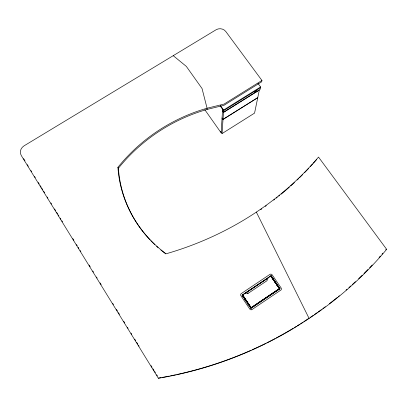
<?xml version="1.0" encoding="UTF-8"?>
<svg xmlns="http://www.w3.org/2000/svg" width="407" height="407" viewBox="0 0 407 407"><rect width="100%" height="100%" fill="white"/><g stroke="black" fill="none" stroke-linecap="round" stroke-linejoin="round"><path stroke-width="0.61" d="M222.609 109.346L221.143 132.88L204.807 109.712M222.507 111.025L223.479 112.393L259.34 89.993L254.563 113.11L222.059 133.567L223.636 110.027L220.34 105.408M257.967 83.389L260.597 86.961L260.068 89.474L223.484 112.327L222.507 110.958M261.95 80.474L224.043 104.085L207.071 108.226A184.249 180.393 44.8 0 0 117.923 167.313A123 117.323 6.7 0 0 166.061 253.8A293.04 258.959 -12.1 0 0 318.518 157.077L386.65 249.343A351.506 317.836 -12.1 0 1 309.091 318.437A351.75 318.111 -12.4 0 1 158.389 378.276L21.296 155.55A7.499 6.888 -28.3 0 1 24.094 145.818L216.051 29.787A7.061 6.415 0.1 0 1 225.829 31.553L261.95 80.474L261.676 81.802L223.962 105.301L207.082 109.422A183.216 179.395 44.9 0 0 118.412 168.218A122.344 116.738 6.7 0 0 150.02 239.835M255.108 91.809C256.807 90.227 256.262 91.941 255.362 91.845M242.007 295.497L271.194 275.834L270.843 276.175M251.236 307.794L242.608 294.983L250.982 307.773L250.493 307.56L242.526 295.044M242.475 295.09L242.567 295.457M255.296 91.733L256.232 91.204L255.413 91.977M268.076 277.92L266.936 280.749L248.458 293.137M250.936 308.318L242.089 295.08L271.087 275.646L280.031 288.695L250.798 308.409M271.077 275.661L280.016 288.705L279.609 288.975L270.828 276.078L279.563 288.502L250.773 307.916M158.389 378.276L158.684 378.032A349.939 316.666 -12.4 0 0 161.182 377.599M279.4 288.726L251.18 307.799L279.563 288.502M250.366 307.051L249.898 306.349M278.734 287.423L278.846 287.856L278.658 287.474M250.493 307.56L250.849 307.865L242.414 295.126M250.854 308.318L279.288 289.143M251.831 309.671L280.942 290.028A1.628 1.582 48.6 0 0 281.13 287.953L272.202 274.903A1.735 1.694 43.9 0 0 270.121 274.262L241.132 293.671A1.745 1.714 57.8 0 0 240.949 295.843L249.806 309.081A1.643 1.608 61.5 0 0 251.831 309.671L251.841 309.666M245.68 293.035L267.699 278.281M270.96 276.002L279.487 288.553M257.763 97.619L223.011 119.383L222.064 118.055M257.748 97.695L223.005 119.449L222.064 118.122M223.636 110.027L260.597 86.961M260.434 87.724L223.591 110.724L220.304 106.115M385.658 249.827L386.65 249.343M245.39 293.126L248.463 293.132M308.511 318.518L309.091 318.437L256.359 212.103M247.298 293.355L247.904 293.361M173.224 55.673L186.33 66.402L202.04 88.523L207.071 108.226L207.082 109.422M278.556 287.546L278.917 287.805M249.842 306.385L250.31 307.087M220.619 131.502L222.059 133.567M242.603 294.994L251.099 307.697M242.353 296.016L243.396 297.573M244.093 298.611L245.828 301.211M247.563 303.81L248.26 304.848M271.113 276.328L273.524 279.975M274.216 281.018L275.941 283.623M276.628 284.666L278.006 286.752M271.383 276.897L273.107 279.502M274.14 281.069L275.519 283.15M276.551 284.717L277.243 285.76M242.989 295.93L246.779 301.719M23.621 158.674L24.954 160.836M27.284 164.616L28.281 166.239M30.942 170.564L31.609 171.642M34.6 176.506L35.267 177.584M38.258 182.448L39.26 184.071M40.257 185.689L41.255 187.312M41.921 188.39L42.582 189.474M43.585 191.092L44.582 192.715M47.243 197.034L47.909 198.117M50.9 202.976L51.567 204.06M54.558 208.923L55.561 210.541M56.558 212.164L57.555 213.782M58.221 214.865L58.883 215.944M60.216 218.106L60.882 219.185M61.879 220.808L62.546 221.886M72.858 238.639L73.855 240.257M76.516 244.582L77.182 245.66M78.18 247.283L78.846 248.362M80.174 250.524L80.84 251.602M89.158 265.11L90.156 266.733M92.816 271.052L93.483 272.135M96.474 276.999L97.141 278.078M100.132 282.941L101.134 284.559M112.775 303.469L113.441 304.553M116.433 309.417L117.435 311.034M118.432 312.657L119.429 314.275M123.753 321.301L124.751 322.924M127.411 327.243L128.078 328.327M131.069 333.185L131.736 334.269M134.732 339.128L135.729 340.751M136.727 342.373L137.724 343.991M138.39 345.075L139.057 346.154M151.033 365.603L152.03 367.226M153.027 368.844L154.024 370.467M154.691 371.545L155.357 372.629M156.685 374.791L157.351 375.87M117.923 167.313L118.412 168.218M165.791 253.887A122.344 116.738 6.7 0 1 160.882 250.02M158.038 247.593A122.344 116.738 6.7 0 1 156.649 246.347M154.833 244.658A122.344 116.738 6.7 0 1 150.875 240.73M316.697 159.473A291.565 257.85 -12.1 0 1 313.359 163.273M312.515 164.214A291.565 257.85 -12.1 0 1 310.373 166.56M308.643 168.422A291.565 257.85 -12.1 0 1 304.675 172.563M302.482 174.786A291.565 257.85 -12.1 0 1 299.389 177.844M298.494 178.709A291.565 257.85 -12.1 0 1 297.146 180.006M294.414 182.575A291.565 257.85 -12.1 0 1 290.715 185.953M289.311 187.205A291.565 257.85 -12.1 0 1 281.171 194.164M279.706 195.37A291.565 257.85 -12.1 0 1 278.719 196.169M277.238 197.359A291.565 257.85 -12.1 0 1 276.246 198.148M274.745 199.323A291.565 257.85 -12.1 0 1 273.743 200.102M266.31 205.677A291.565 257.85 -12.1 0 1 265.303 206.405M261.757 208.923A291.565 257.85 -12.1 0 1 260.734 209.63M307.987 318.869A349.939 316.666 -12.4 0 1 303.775 321.652M302.711 322.344A349.939 316.666 -12.4 0 1 300.58 323.707M299.511 324.389A349.939 316.666 -12.4 0 1 297.364 325.732M296.286 326.404A349.939 316.666 -12.4 0 1 294.124 327.727M293.035 328.388A349.939 316.666 -12.4 0 1 276.236 337.947M275.137 338.532A349.939 316.666 -12.4 0 1 266.834 342.816M265.72 343.371A349.939 316.666 -12.4 0 1 252.147 349.771M251.002 350.279A349.939 316.666 -12.4 0 1 248.708 351.292M248.133 351.541A349.939 316.666 -12.4 0 1 182.311 373.29M181.69 373.433A349.939 316.666 -12.4 0 1 176.745 374.547M175.503 374.811A349.939 316.666 -12.4 0 1 170.538 375.844M169.292 376.093A349.939 316.666 -12.4 0 1 162.434 377.381M382.804 253.2A349.694 316.397 -12.1 0 1 381.975 254.161M380.311 256.074A349.694 316.397 -12.1 0 1 379.054 257.499M372.191 265.018A349.694 316.397 -12.1 0 1 369.632 267.709M367.903 269.495A349.694 316.397 -12.1 0 1 363.965 273.468M362.194 275.218A349.694 316.397 -12.1 0 1 358.603 278.688M355.413 281.69A349.694 316.397 -12.1 0 1 352.177 284.661M350.778 285.923A349.694 316.397 -12.1 0 1 348.901 287.596M347.008 289.255A349.694 316.397 -12.1 0 1 346.057 290.084M339.306 295.787A349.694 316.397 -12.1 0 1 338.324 296.591M337.342 297.39A349.694 316.397 -12.1 0 1 329.365 303.688M325.31 306.746A349.694 316.397 -12.1 0 1 322.817 308.587M321.316 309.681A349.694 316.397 -12.1 0 1 318.284 311.854M317.267 312.566A349.694 316.397 -12.1 0 1 314.204 314.703M313.176 315.405A349.694 316.397 -12.1 0 1 310.078 317.501M255.087 92.236A1.307 0.387 -37.7 0 1 254.67 91.896A1.307 0.387 -37.7 0 1 256.008 90.766A1.307 0.387 -37.7 0 1 256.649 90.914M256.369 91.31A1.307 0.387 -37.7 0 1 256.145 91.534M255.886 91.753A1.307 0.387 -37.7 0 1 255.342 92.114M255.525 91.57L255.459 91.901L255.967 91.29L255.525 91.57M255.245 92.46A1.307 0.387 -37.7 0 0 256.853 90.985A1.307 0.387 -37.7 0 0 255.275 91.621A1.307 0.387 -37.7 0 0 255.245 92.46"/></g></svg>
